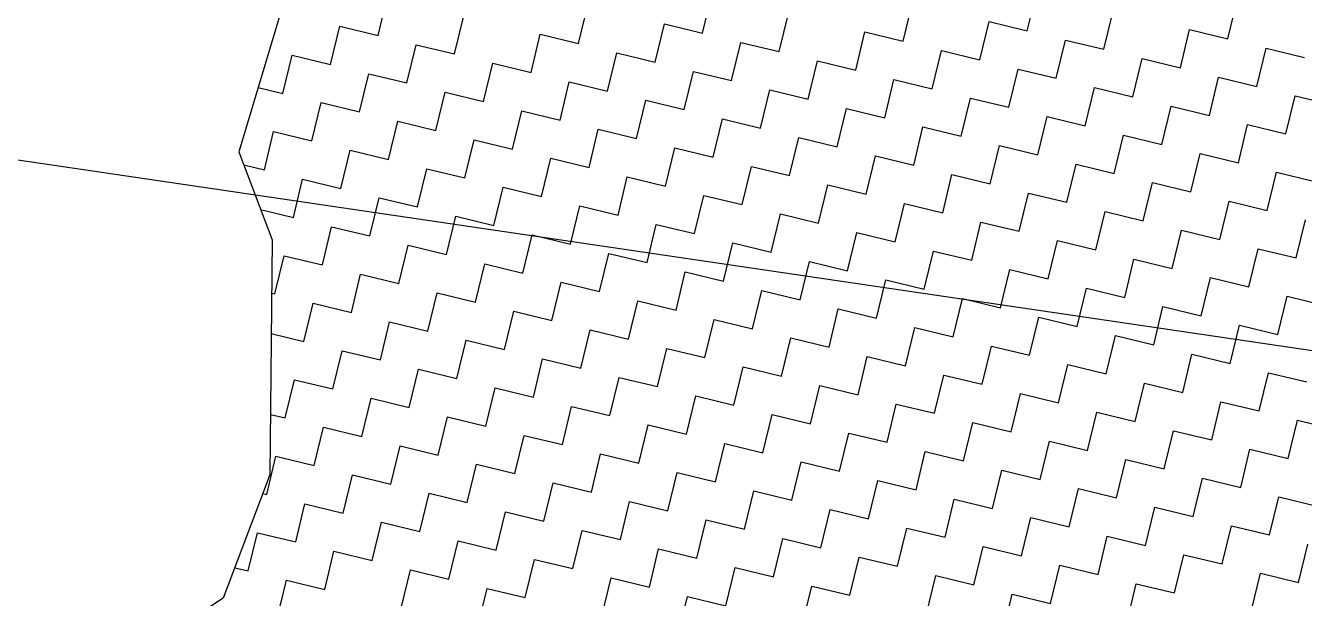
# Model space of a CAD drawing. Header units: metres. Extents: x 280481 to 282563, y 2046849 to 2049468.
# Drawn here: x 281023.5 to 281105.2, y 2048080.4 to 2048117 of the extents above; entities that cross this region are included whole.
import ezdxf

# ---------------------------------------------------------------- set-up
doc = ezdxf.new("R2010")
doc.units = ezdxf.units.M
doc.layers.add('POLY_HATCH', color=12, linetype='Continuous')
doc.layers.add('POLY_PARCEL', color=6, linetype='Continuous')

msp = doc.modelspace()

# ---------------------------------------------------------------- linework, layer by layer
at = {"layer": 'POLY_HATCH'}
for p, q in [((281041.258, 2048122.703), (281037.109, 2048108.916)), ((281037.109, 2048108.916), (281039.244, 2048103.288)), ((281039.244, 2048103.288), (281039.1, 2048088.261)), ((281039.1, 2048088.261), (281036.113, 2048080.379)), ((281036.113, 2048080.379), (281027.78, 2048074.867))]:
    msp.add_line(p, q, dxfattribs=at)
at = {"layer": 'POLY_HATCH', "linetype": 'Continuous'}
for p, q in [((281066.768, 2048116.511), (281067.361, 2048118.957)), ((281087.525, 2048116.66), (281088.118, 2048119.107)), ((281046.011, 2048116.362), (281046.604, 2048118.808)), ((281058.836, 2048115.844), (281059.429, 2048118.29)), ((281079.593, 2048115.993), (281080.186, 2048118.439)), ((281100.351, 2048116.142), (281100.943, 2048118.588)), ((281050.903, 2048115.176), (281051.496, 2048117.622)), ((281071.661, 2048115.325), (281072.254, 2048117.772)), ((281084.486, 2048114.807), (281085.079, 2048117.253)), ((281085.079, 2048117.253), (281087.525, 2048116.66)), ((281092.418, 2048115.474), (281093.011, 2048117.921)), ((281042.971, 2048114.509), (281043.564, 2048116.955)), ((281043.564, 2048116.955), (281046.011, 2048116.362)), ((281055.796, 2048113.99), (281056.389, 2048116.436)), ((281056.389, 2048116.436), (281058.836, 2048115.844)), ((281063.729, 2048114.658), (281064.322, 2048117.104)), ((281064.322, 2048117.104), (281066.768, 2048116.511)), ((281076.554, 2048114.139), (281077.147, 2048116.586)), ((281077.147, 2048116.586), (281079.593, 2048115.993)), ((281097.311, 2048114.288), (281097.904, 2048116.735)), ((281097.904, 2048116.735), (281100.351, 2048116.142)), ((281047.864, 2048113.323), (281048.457, 2048115.769)), ((281048.457, 2048115.769), (281050.903, 2048115.176)), ((281068.621, 2048113.472), (281069.214, 2048115.918)), ((281069.214, 2048115.918), (281071.661, 2048115.325)), ((281089.379, 2048113.621), (281089.972, 2048116.067)), ((281089.972, 2048116.067), (281092.418, 2048115.474)), ((281039.932, 2048112.655), (281040.525, 2048115.101)), ((281040.525, 2048115.101), (281042.971, 2048114.509)), ((281060.689, 2048112.804), (281061.282, 2048115.251)), ((281061.282, 2048115.251), (281063.729, 2048114.658)), ((281081.447, 2048112.953), (281082.04, 2048115.4)), ((281082.04, 2048115.4), (281084.486, 2048114.807)), ((281094.272, 2048112.435), (281094.865, 2048114.881)), ((281094.865, 2048114.881), (281097.311, 2048114.288)), ((281102.204, 2048113.102), (281102.797, 2048115.549)), ((281102.797, 2048115.549), (281105.243, 2048114.956)), ((281052.757, 2048112.137), (281053.35, 2048114.583)), ((281053.35, 2048114.583), (281055.796, 2048113.99)), ((281065.582, 2048111.618), (281066.175, 2048114.065)), ((281066.175, 2048114.065), (281068.621, 2048113.472)), ((281073.514, 2048112.286), (281074.107, 2048114.732)), ((281074.107, 2048114.732), (281076.554, 2048114.139)), ((281086.339, 2048111.767), (281086.932, 2048114.214)), ((281086.932, 2048114.214), (281089.379, 2048113.621)), ((281044.825, 2048111.469), (281045.418, 2048113.916)), ((281045.418, 2048113.916), (281047.864, 2048113.323)), ((281057.65, 2048110.951), (281058.243, 2048113.397)), ((281058.243, 2048113.397), (281060.689, 2048112.804)), ((281078.407, 2048111.1), (281079, 2048113.546)), ((281079, 2048113.546), (281081.447, 2048112.953)), ((281099.165, 2048111.249), (281099.758, 2048113.695)), ((281099.758, 2048113.695), (281102.204, 2048113.102)), ((281038.35, 2048113.038), (281039.932, 2048112.655)), ((281049.718, 2048110.283), (281050.31, 2048112.73)), ((281050.31, 2048112.73), (281052.757, 2048112.137)), ((281070.475, 2048110.432), (281071.068, 2048112.879)), ((281071.068, 2048112.879), (281073.514, 2048112.286)), ((281083.3, 2048109.914), (281083.893, 2048112.36)), ((281083.893, 2048112.36), (281086.339, 2048111.767)), ((281091.232, 2048110.581), (281091.825, 2048113.028)), ((281091.825, 2048113.028), (281094.272, 2048112.435)), ((281104.057, 2048110.063), (281104.65, 2048112.509)), ((281104.65, 2048112.509), (281107.097, 2048111.916)), ((281041.785, 2048109.616), (281042.378, 2048112.062)), ((281042.378, 2048112.062), (281044.825, 2048111.469)), ((281054.61, 2048109.097), (281055.203, 2048111.544)), ((281055.203, 2048111.544), (281057.65, 2048110.951)), ((281062.543, 2048109.765), (281063.136, 2048112.211)), ((281063.136, 2048112.211), (281065.582, 2048111.618)), ((281075.368, 2048109.246), (281075.961, 2048111.693)), ((281075.961, 2048111.693), (281078.407, 2048111.1)), ((281096.125, 2048109.395), (281096.718, 2048111.842)), ((281096.718, 2048111.842), (281099.165, 2048111.249)), ((281046.678, 2048108.43), (281047.271, 2048110.876)), ((281047.271, 2048110.876), (281049.718, 2048110.283)), ((281067.436, 2048108.579), (281068.028, 2048111.025)), ((281068.028, 2048111.025), (281070.475, 2048110.432)), ((281088.193, 2048108.728), (281088.786, 2048111.174)), ((281088.786, 2048111.174), (281091.232, 2048110.581)), ((281038.746, 2048107.762), (281039.339, 2048110.209)), ((281039.339, 2048110.209), (281041.785, 2048109.616)), ((281059.503, 2048107.911), (281060.096, 2048110.358)), ((281060.096, 2048110.358), (281062.543, 2048109.765)), ((281080.261, 2048108.06), (281080.854, 2048110.507)), ((281080.854, 2048110.507), (281083.3, 2048109.914)), ((281093.086, 2048107.542), (281093.679, 2048109.988)), ((281093.679, 2048109.988), (281096.125, 2048109.395)), ((281101.018, 2048108.209), (281101.611, 2048110.656)), ((281101.611, 2048110.656), (281104.057, 2048110.063)), ((281051.571, 2048107.244), (281052.164, 2048109.69)), ((281052.164, 2048109.69), (281054.61, 2048109.097)), ((281064.396, 2048106.725), (281064.989, 2048109.172)), ((281064.989, 2048109.172), (281067.436, 2048108.579)), ((281072.328, 2048107.393), (281072.921, 2048109.839)), ((281072.921, 2048109.839), (281075.368, 2048109.246)), ((281085.153, 2048106.874), (281085.746, 2048109.321)), ((281085.746, 2048109.321), (281088.193, 2048108.728)), ((281043.639, 2048106.576), (281044.232, 2048109.023)), ((281044.232, 2048109.023), (281046.678, 2048108.43)), ((281056.464, 2048106.058), (281057.057, 2048108.504)), ((281057.057, 2048108.504), (281059.503, 2048107.911)), ((281077.221, 2048106.207), (281077.814, 2048108.653)), ((281077.814, 2048108.653), (281080.261, 2048108.06)), ((281097.979, 2048106.356), (281098.572, 2048108.802)), ((281098.572, 2048108.802), (281101.018, 2048108.209)), ((281037.425, 2048108.082), (281038.746, 2048107.762)), ((281048.532, 2048105.39), (281049.125, 2048107.837)), ((281049.125, 2048107.837), (281051.571, 2048107.244)), ((281069.289, 2048105.539), (281069.882, 2048107.986)), ((281069.882, 2048107.986), (281072.328, 2048107.393)), ((281082.114, 2048105.021), (281082.707, 2048107.467)), ((281082.707, 2048107.467), (281085.153, 2048106.874)), ((281090.046, 2048105.688), (281090.639, 2048108.135)), ((281090.639, 2048108.135), (281093.086, 2048107.542)), ((281102.871, 2048105.17), (281103.464, 2048107.616)), ((281103.464, 2048107.616), (281105.911, 2048107.023)), ((281040.599, 2048104.723), (281041.192, 2048107.169)), ((281041.192, 2048107.169), (281043.639, 2048106.576)), ((281053.424, 2048104.204), (281054.017, 2048106.651)), ((281054.017, 2048106.651), (281056.464, 2048106.058)), ((281061.357, 2048104.872), (281061.95, 2048107.318)), ((281061.95, 2048107.318), (281064.396, 2048106.725)), ((281074.182, 2048104.353), (281074.775, 2048106.8)), ((281074.775, 2048106.8), (281077.221, 2048106.207)), ((281094.939, 2048104.502), (281095.532, 2048106.949)), ((281095.532, 2048106.949), (281097.979, 2048106.356)), ((281045.492, 2048103.537), (281046.085, 2048105.983)), ((281046.085, 2048105.983), (281048.532, 2048105.39)), ((281066.25, 2048103.686), (281066.843, 2048106.132)), ((281066.843, 2048106.132), (281069.289, 2048105.539)), ((281087.007, 2048103.835), (281087.6, 2048106.281)), ((281087.6, 2048106.281), (281090.046, 2048105.688)), ((281099.832, 2048103.317), (281100.425, 2048105.763)), ((281100.425, 2048105.763), (281102.871, 2048105.17)), ((281038.507, 2048105.23), (281040.599, 2048104.723)), ((281058.317, 2048103.018), (281058.91, 2048105.465)), ((281058.91, 2048105.465), (281061.357, 2048104.872)), ((281071.142, 2048102.5), (281071.735, 2048104.946)), ((281071.735, 2048104.946), (281074.182, 2048104.353)), ((281079.075, 2048103.167), (281079.668, 2048105.614)), ((281079.668, 2048105.614), (281082.114, 2048105.021)), ((281091.9, 2048102.649), (281092.493, 2048105.095)), ((281092.493, 2048105.095), (281094.939, 2048104.502)), ((281042.453, 2048101.683), (281043.046, 2048104.13)), ((281043.046, 2048104.13), (281045.492, 2048103.537)), ((281050.385, 2048102.351), (281050.978, 2048104.797)), ((281050.978, 2048104.797), (281053.424, 2048104.204)), ((281063.21, 2048101.832), (281063.803, 2048104.279)), ((281063.803, 2048104.279), (281066.25, 2048103.686)), ((281083.968, 2048101.982), (281084.561, 2048104.428)), ((281084.561, 2048104.428), (281087.007, 2048103.835)), ((281104.725, 2048102.131), (281105.318, 2048104.577)), ((281055.278, 2048101.165), (281055.871, 2048103.611)), ((281055.871, 2048103.611), (281058.317, 2048103.018)), ((281076.035, 2048101.314), (281076.628, 2048103.76)), ((281076.628, 2048103.76), (281079.075, 2048103.167)), ((281096.793, 2048101.463), (281097.386, 2048103.909)), ((281097.386, 2048103.909), (281099.832, 2048103.317)), ((281047.346, 2048100.497), (281047.939, 2048102.944)), ((281047.939, 2048102.944), (281050.385, 2048102.351)), ((281068.103, 2048100.646), (281068.696, 2048103.093)), ((281068.696, 2048103.093), (281071.142, 2048102.5)), ((281080.928, 2048100.128), (281081.521, 2048102.574)), ((281081.521, 2048102.574), (281083.968, 2048101.982)), ((281088.86, 2048100.796), (281089.453, 2048103.242)), ((281089.453, 2048103.242), (281091.9, 2048102.649)), ((281101.686, 2048100.277), (281102.279, 2048102.724)), ((281102.279, 2048102.724), (281104.725, 2048102.131)), ((281039.413, 2048099.83), (281040.006, 2048102.276)), ((281040.006, 2048102.276), (281042.453, 2048101.683)), ((281052.238, 2048099.311), (281052.831, 2048101.758)), ((281052.831, 2048101.758), (281055.278, 2048101.165)), ((281060.171, 2048099.979), (281060.764, 2048102.425)), ((281060.764, 2048102.425), (281063.21, 2048101.832)), ((281072.996, 2048099.461), (281073.589, 2048101.907)), ((281073.589, 2048101.907), (281076.035, 2048101.314)), ((281093.753, 2048099.61), (281094.346, 2048102.056)), ((281094.346, 2048102.056), (281096.793, 2048101.463)), ((281044.306, 2048098.644), (281044.899, 2048101.09)), ((281044.899, 2048101.09), (281047.346, 2048100.497)), ((281065.064, 2048098.793), (281065.657, 2048101.239)), ((281065.657, 2048101.239), (281068.103, 2048100.646)), ((281085.821, 2048098.942), (281086.414, 2048101.389)), ((281086.414, 2048101.389), (281088.86, 2048100.796)), ((281098.646, 2048098.424), (281099.239, 2048100.87)), ((281099.239, 2048100.87), (281101.686, 2048100.277)), ((281057.131, 2048098.126), (281057.724, 2048100.572)), ((281057.724, 2048100.572), (281060.171, 2048099.979)), ((281069.956, 2048097.607), (281070.549, 2048100.054)), ((281070.549, 2048100.054), (281072.996, 2048099.461)), ((281077.889, 2048098.275), (281078.482, 2048100.721)), ((281078.482, 2048100.721), (281080.928, 2048100.128)), ((281090.714, 2048097.756), (281091.307, 2048100.203)), ((281091.307, 2048100.203), (281093.753, 2048099.61)), ((281039.211, 2048099.879), (281039.413, 2048099.83)), ((281041.267, 2048096.791), (281041.86, 2048099.237)), ((281041.86, 2048099.237), (281044.306, 2048098.644)), ((281049.199, 2048097.458), (281049.792, 2048099.904)), ((281049.792, 2048099.904), (281052.238, 2048099.311)), ((281062.024, 2048096.94), (281062.617, 2048099.386)), ((281062.617, 2048099.386), (281065.064, 2048098.793)), ((281082.782, 2048097.089), (281083.375, 2048099.535)), ((281083.375, 2048099.535), (281085.821, 2048098.942)), ((281103.539, 2048097.238), (281104.132, 2048099.684)), ((281104.132, 2048099.684), (281106.578, 2048099.091)), ((281054.092, 2048096.272), (281054.685, 2048098.719)), ((281054.685, 2048098.719), (281057.131, 2048098.126)), ((281074.849, 2048096.421), (281075.442, 2048098.868)), ((281075.442, 2048098.868), (281077.889, 2048098.275)), ((281095.607, 2048096.57), (281096.2, 2048099.017)), ((281096.2, 2048099.017), (281098.646, 2048098.424)), ((281046.16, 2048095.605), (281046.753, 2048098.051)), ((281046.753, 2048098.051), (281049.199, 2048097.458)), ((281066.917, 2048095.754), (281067.51, 2048098.2)), ((281067.51, 2048098.2), (281069.956, 2048097.607)), ((281079.742, 2048095.235), (281080.335, 2048097.682)), ((281080.335, 2048097.682), (281082.782, 2048097.089)), ((281087.674, 2048095.903), (281088.267, 2048098.349)), ((281088.267, 2048098.349), (281090.714, 2048097.756)), ((281100.5, 2048095.384), (281101.093, 2048097.831)), ((281101.093, 2048097.831), (281103.539, 2048097.238)), ((281039.186, 2048097.295), (281041.267, 2048096.791)), ((281051.053, 2048094.419), (281051.646, 2048096.865)), ((281051.646, 2048096.865), (281054.092, 2048096.272)), ((281058.985, 2048095.086), (281059.578, 2048097.533)), ((281059.578, 2048097.533), (281062.024, 2048096.94)), ((281071.81, 2048094.568), (281072.403, 2048097.014)), ((281072.403, 2048097.014), (281074.849, 2048096.421)), ((281092.567, 2048094.717), (281093.16, 2048097.163)), ((281093.16, 2048097.163), (281095.607, 2048096.57)), ((281043.12, 2048093.751), (281043.713, 2048096.198)), ((281043.713, 2048096.198), (281046.16, 2048095.605)), ((281063.878, 2048093.9), (281064.471, 2048096.347)), ((281064.471, 2048096.347), (281066.917, 2048095.754)), ((281084.635, 2048094.049), (281085.228, 2048096.496)), ((281085.228, 2048096.496), (281087.674, 2048095.903)), ((281097.46, 2048093.531), (281098.053, 2048095.977)), ((281098.053, 2048095.977), (281100.5, 2048095.384)), ((281055.945, 2048093.233), (281056.538, 2048095.679)), ((281056.538, 2048095.679), (281058.985, 2048095.086)), ((281068.771, 2048092.714), (281069.363, 2048095.161)), ((281069.363, 2048095.161), (281071.81, 2048094.568)), ((281076.703, 2048093.382), (281077.296, 2048095.828)), ((281077.296, 2048095.828), (281079.742, 2048095.235)), ((281089.528, 2048092.863), (281090.121, 2048095.31)), ((281090.121, 2048095.31), (281092.567, 2048094.717)), ((281040.081, 2048091.898), (281040.674, 2048094.344)), ((281040.674, 2048094.344), (281043.12, 2048093.751)), ((281048.013, 2048092.565), (281048.606, 2048095.012)), ((281048.606, 2048095.012), (281051.053, 2048094.419)), ((281060.838, 2048092.047), (281061.431, 2048094.493)), ((281061.431, 2048094.493), (281063.878, 2048093.9)), ((281081.596, 2048092.196), (281082.189, 2048094.642)), ((281082.189, 2048094.642), (281084.635, 2048094.049)), ((281102.353, 2048092.345), (281102.946, 2048094.791)), ((281102.946, 2048094.791), (281105.392, 2048094.198)), ((281052.906, 2048091.379), (281053.499, 2048093.826)), ((281053.499, 2048093.826), (281055.945, 2048093.233)), ((281073.663, 2048091.528), (281074.256, 2048093.975)), ((281074.256, 2048093.975), (281076.703, 2048093.382)), ((281094.421, 2048091.677), (281095.014, 2048094.124)), ((281095.014, 2048094.124), (281097.46, 2048093.531)), ((281044.974, 2048090.712), (281045.567, 2048093.158)), ((281045.567, 2048093.158), (281048.013, 2048092.565)), ((281065.731, 2048090.861), (281066.324, 2048093.307)), ((281066.324, 2048093.307), (281068.771, 2048092.714)), ((281078.556, 2048090.342), (281079.149, 2048092.789)), ((281079.149, 2048092.789), (281081.596, 2048092.196)), ((281086.489, 2048091.01), (281087.081, 2048093.456)), ((281087.081, 2048093.456), (281089.528, 2048092.863)), ((281099.314, 2048090.491), (281099.907, 2048092.938)), ((281099.907, 2048092.938), (281102.353, 2048092.345)), ((281039.137, 2048092.126), (281040.081, 2048091.898)), ((281049.867, 2048089.526), (281050.46, 2048091.972)), ((281050.46, 2048091.972), (281052.906, 2048091.379)), ((281057.799, 2048090.193), (281058.392, 2048092.64)), ((281058.392, 2048092.64), (281060.838, 2048092.047)), ((281070.624, 2048089.675), (281071.217, 2048092.121)), ((281071.217, 2048092.121), (281073.663, 2048091.528)), ((281091.381, 2048089.824), (281091.974, 2048092.27)), ((281091.974, 2048092.27), (281094.421, 2048091.677)), ((281041.934, 2048088.858), (281042.527, 2048091.305)), ((281042.527, 2048091.305), (281044.974, 2048090.712)), ((281062.692, 2048089.007), (281063.285, 2048091.454)), ((281063.285, 2048091.454), (281065.731, 2048090.861)), ((281083.449, 2048089.156), (281084.042, 2048091.603)), ((281084.042, 2048091.603), (281086.489, 2048091.01)), ((281096.274, 2048088.638), (281096.867, 2048091.084)), ((281096.867, 2048091.084), (281099.314, 2048090.491)), ((281104.206, 2048089.305), (281104.799, 2048091.752)), ((281104.799, 2048091.752), (281107.246, 2048091.159)), ((281054.759, 2048088.34), (281055.352, 2048090.786)), ((281055.352, 2048090.786), (281057.799, 2048090.193)), ((281067.585, 2048087.821), (281068.178, 2048090.268)), ((281068.178, 2048090.268), (281070.624, 2048089.675)), ((281075.517, 2048088.489), (281076.11, 2048090.935)), ((281076.11, 2048090.935), (281078.556, 2048090.342)), ((281088.342, 2048087.97), (281088.935, 2048090.417)), ((281088.935, 2048090.417), (281091.381, 2048089.824)), ((281038.895, 2048087.005), (281039.488, 2048089.451)), ((281039.488, 2048089.451), (281041.934, 2048088.858)), ((281046.827, 2048087.672), (281047.42, 2048090.119)), ((281047.42, 2048090.119), (281049.867, 2048089.526)), ((281059.652, 2048087.154), (281060.245, 2048089.6)), ((281060.245, 2048089.6), (281062.692, 2048089.007)), ((281080.41, 2048087.303), (281081.003, 2048089.749)), ((281081.003, 2048089.749), (281083.449, 2048089.156)), ((281101.167, 2048087.452), (281101.76, 2048089.898)), ((281101.76, 2048089.898), (281104.206, 2048089.305)), ((281051.72, 2048086.486), (281052.313, 2048088.933)), ((281052.313, 2048088.933), (281054.759, 2048088.34)), ((281072.477, 2048086.635), (281073.07, 2048089.082)), ((281073.07, 2048089.082), (281075.517, 2048088.489)), ((281093.235, 2048086.784), (281093.828, 2048089.231)), ((281093.828, 2048089.231), (281096.274, 2048088.638)), ((281043.788, 2048085.819), (281044.381, 2048088.265)), ((281044.381, 2048088.265), (281046.827, 2048087.672)), ((281064.545, 2048085.968), (281065.138, 2048088.414)), ((281065.138, 2048088.414), (281067.585, 2048087.821)), ((281077.37, 2048085.449), (281077.963, 2048087.896)), ((281077.963, 2048087.896), (281080.41, 2048087.303)), ((281085.303, 2048086.117), (281085.896, 2048088.563)), ((281085.896, 2048088.563), (281088.342, 2048087.97)), ((281098.128, 2048085.599), (281098.721, 2048088.045)), ((281098.721, 2048088.045), (281101.167, 2048087.452)), ((281038.647, 2048087.065), (281038.895, 2048087.005)), ((281048.681, 2048084.633), (281049.274, 2048087.079)), ((281049.274, 2048087.079), (281051.72, 2048086.486)), ((281056.613, 2048085.3), (281057.206, 2048087.747)), ((281057.206, 2048087.747), (281059.652, 2048087.154)), ((281069.438, 2048084.782), (281070.031, 2048087.228)), ((281070.031, 2048087.228), (281072.477, 2048086.635)), ((281090.195, 2048084.931), (281090.788, 2048087.377)), ((281090.788, 2048087.377), (281093.235, 2048086.784)), ((281040.748, 2048083.965), (281041.341, 2048086.412)), ((281041.341, 2048086.412), (281043.788, 2048085.819)), ((281061.506, 2048084.114), (281062.099, 2048086.561)), ((281062.099, 2048086.561), (281064.545, 2048085.968)), ((281082.263, 2048084.264), (281082.856, 2048086.71)), ((281082.856, 2048086.71), (281085.303, 2048086.117)), ((281095.088, 2048083.745), (281095.681, 2048086.192)), ((281095.681, 2048086.192), (281098.128, 2048085.599)), ((281103.021, 2048084.413), (281103.614, 2048086.859)), ((281103.614, 2048086.859), (281106.06, 2048086.266)), ((281053.573, 2048083.447), (281054.166, 2048085.893)), ((281054.166, 2048085.893), (281056.613, 2048085.3)), ((281066.399, 2048082.929), (281066.992, 2048085.375)), ((281066.992, 2048085.375), (281069.438, 2048084.782)), ((281074.331, 2048083.596), (281074.924, 2048086.042)), ((281074.924, 2048086.042), (281077.37, 2048085.449)), ((281087.156, 2048083.078), (281087.749, 2048085.524)), ((281087.749, 2048085.524), (281090.195, 2048084.931)), ((281037.709, 2048082.112), (281038.302, 2048084.558)), ((281038.302, 2048084.558), (281040.748, 2048083.965)), ((281045.641, 2048082.779), (281046.234, 2048085.226)), ((281046.234, 2048085.226), (281048.681, 2048084.633)), ((281058.466, 2048082.261), (281059.059, 2048084.707)), ((281059.059, 2048084.707), (281061.506, 2048084.114)), ((281079.224, 2048082.41), (281079.817, 2048084.856)), ((281079.817, 2048084.856), (281082.263, 2048084.264)), ((281099.981, 2048082.559), (281100.574, 2048085.006)), ((281100.574, 2048085.006), (281103.021, 2048084.413)), ((281050.534, 2048081.593), (281051.127, 2048084.04)), ((281051.127, 2048084.04), (281053.573, 2048083.447)), ((281071.291, 2048081.743), (281071.884, 2048084.189)), ((281071.884, 2048084.189), (281074.331, 2048083.596)), ((281092.049, 2048081.892), (281092.642, 2048084.338)), ((281092.642, 2048084.338), (281095.088, 2048083.745)), ((281104.874, 2048081.373), (281105.467, 2048083.82)), ((281042.602, 2048080.926), (281043.195, 2048083.372)), ((281043.195, 2048083.372), (281045.641, 2048082.779)), ((281063.359, 2048081.075), (281063.952, 2048083.521)), ((281063.952, 2048083.521), (281066.399, 2048082.929)), ((281076.184, 2048080.557), (281076.777, 2048083.003)), ((281076.777, 2048083.003), (281079.224, 2048082.41)), ((281084.117, 2048081.224), (281084.71, 2048083.671)), ((281084.71, 2048083.671), (281087.156, 2048083.078)), ((281096.942, 2048080.706), (281097.535, 2048083.152)), ((281097.535, 2048083.152), (281099.981, 2048082.559)), ((281036.849, 2048082.32), (281037.709, 2048082.112)), ((281047.495, 2048079.74), (281048.088, 2048082.186)), ((281048.088, 2048082.186), (281050.534, 2048081.593)), ((281055.427, 2048080.408), (281056.02, 2048082.854)), ((281056.02, 2048082.854), (281058.466, 2048082.261)), ((281068.252, 2048079.889), (281068.845, 2048082.336)), ((281068.845, 2048082.336), (281071.291, 2048081.743)), ((281089.009, 2048080.038), (281089.602, 2048082.485)), ((281089.602, 2048082.485), (281092.049, 2048081.892)), ((281039.562, 2048079.073), (281040.155, 2048081.519)), ((281040.155, 2048081.519), (281042.602, 2048080.926)), ((281060.32, 2048079.222), (281060.913, 2048081.668)), ((281060.913, 2048081.668), (281063.359, 2048081.075)), ((281081.077, 2048079.371), (281081.67, 2048081.817)), ((281081.67, 2048081.817), (281084.117, 2048081.224)), ((281093.902, 2048078.852), (281094.495, 2048081.299)), ((281094.495, 2048081.299), (281096.942, 2048080.706)), ((281101.835, 2048079.52), (281102.428, 2048081.966)), ((281102.428, 2048081.966), (281104.874, 2048081.373)), ((281052.388, 2048078.554), (281052.981, 2048081.001)), ((281052.981, 2048081.001), (281055.427, 2048080.408)), ((281065.213, 2048078.036), (281065.806, 2048080.482)), ((281065.806, 2048080.482), (281068.252, 2048079.889)), ((281073.145, 2048078.703), (281073.738, 2048081.15)), ((281073.738, 2048081.15), (281076.184, 2048080.557)), ((281085.97, 2048078.185), (281086.563, 2048080.631)), ((281086.563, 2048080.631), (281089.009, 2048080.038))]:
    msp.add_line(p, q, dxfattribs=at)
at = {"layer": 'POLY_PARCEL'}
msp.add_line((280977.023, 2048115.171), (281126.443, 2048093.171), dxfattribs=at)

doc.saveas('drawing.dxf')
